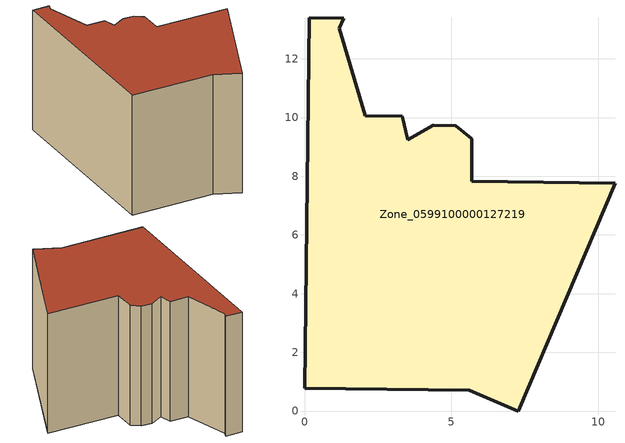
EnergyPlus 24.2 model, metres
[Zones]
Zone_0599100000127219
 floor ground (C_G): 2.06,10.06 3.33,10.05 3.52,9.24 4.39,9.73 5.15,9.72 5.7,9.28 5.69,7.83 10.58,7.76 7.28,0 5.62,0.71 0,0.77 0.16,13.39 1.33,13.38 1.19,13.04 z0
 wall outside (C_F): 7.28,0 10.58,7.76 5.69,7.83 5.7,9.28 5.15,9.72 4.39,9.73 3.52,9.24 3.33,10.05 2.06,10.06 1.19,13.04 1.33,13.38 0.16,13.39 0,0.77 5.62,0.71 7.28,0 z0:8.24
 roof outside (C_R): 3.33,10.05 2.06,10.06 1.19,13.04 1.33,13.38 0.16,13.39 0,0.77 5.62,0.71 7.28,0 10.58,7.76 5.69,7.83 5.7,9.28 5.15,9.72 4.39,9.73 3.52,9.24 z8.24
[BUILDING]
Pand.0599100000127219: North Axis=0; Terrain=City; Loads Convergence Tolerance Value=0.04; Temperature Convergence Tolerance Value=0.4; Solar Distribution=FullExterior; Maximum Number of Warmup Days=25; Minimum Number of Warmup Days=1
[Site:Location]
Rotterdam.The.Hague.AP_ZH_NLD Design_Conditions: Latitude=51.96; Longitude=4.45; Time Zone=1; Elevation=-4.5
[SITE:GROUNDTEMPERATURE:BUILDINGSURFACE]
18, 18, 18, 18, 18, 18, 18, 18, 18, 18, 18, 18
[MATERIAL] Thermal Absorptance=0.9; Solar Absorptance=0.7; Visible Absorptance=0.7
Name | Roughness | Thickness | Conductivity | Density | Specific Heat
G.TI.1975-1991 | MediumSmooth | 0.15 | 0.288461 | 540 | 1210
F.TI.1975-1991 | Rough | 0.3 | 0.230769 | 1920 | 840
R.TI.1975-1991 | MediumRough | 0.2 | 0.153846 | 1500 | 1000
[CONSTRUCTION]
C_G: G.TI.1975-1991
C_F: F.TI.1975-1991
C_R: R.TI.1975-1991
[ZONE]
Zone_0599100000127219: Type=1; Multiplier=1; Ceiling Height=Autocalculate; Volume=Autocalculate; Floor Area=autocalculate; Part of Total Floor Area=Yes
[ZONEINFILTRATION:DESIGNFLOWRATE]
Infil_Zone_0599100000127219: Zone or ZoneList or Space or SpaceList=Zone_0599100000127219; Schedule=AlwaysOn; Design Flow Rate Calculation Method=Flow/Area; Flow Rate per Floor Area=0.003; Constant Term Coefficient=1; Temperature Term Coefficient=0; Velocity Term Coefficient=0; Velocity Squared Term Coefficient=0
[HVACTEMPLATE:ZONE:IDEALLOADSAIRSYSTEM]
Zone_0599100000127219: Maximum Heating Supply Air Temperature=50; Minimum Cooling Supply Air Temperature=13; Maximum Heating Supply Air Humidity Ratio=0.0156; Minimum Cooling Supply Air Humidity Ratio=0.0077; Heating Limit=NoLimit; Cooling Limit=NoLimit; Dehumidification Control Type=ConstantSensibleHeatRatio; Cooling Sensible Heat Ratio=0.7; Dehumidification Setpoint=60; Humidification Control Type=None; Humidification Setpoint=30; Outdoor Air Method=None; Outdoor Air Flow Rate per Person=0.00944; Outdoor Air Flow Rate per Zone Floor Area=0; Outdoor Air Flow Rate per Zone=0; Demand Controlled Ventilation Type=None; Outdoor Air Economizer Type=NoEconomizer; Heat Recovery Type=None; Sensible Heat Recovery Effectiveness=0.7; Latent Heat Recovery Effectiveness=0.65
[ZONECONTROL:THERMOSTAT]
ThermostatControl_Zone_0599100000127219: Zone or ZoneList=Zone_0599100000127219; Control Type Schedule=DualSetpointControlType; Control 1=Thermostat_Zone_0599100000127219; Temperature Difference Between Cutout And Setpoint=0
[THERMOSTATSETPOINT:DUALSETPOINT]
Thermostat_Zone_0599100000127219: Heating Setpoint Temperature Schedule=HeatingSetpoint_Zone_0599100000127219; Cooling Setpoint Temperature Schedule=CoolingSetpoint_Zone_0599100000127219
[SCHEDULE:COMPACT]
HeatingSetpoint_Zone_0599100000127219: Through: 12/31, For: AllDays, Until: 24:00, 21
CoolingSetpoint_Zone_0599100000127219: Through: 12/31, For: AllDays, Until: 24:00, 24
DualSetpointControlType: Through: 12/31, For: AllDays, Until: 24:00, 4
AlwaysOn: Through: 12/31, For: AllDays, Until: 24:00, 1
